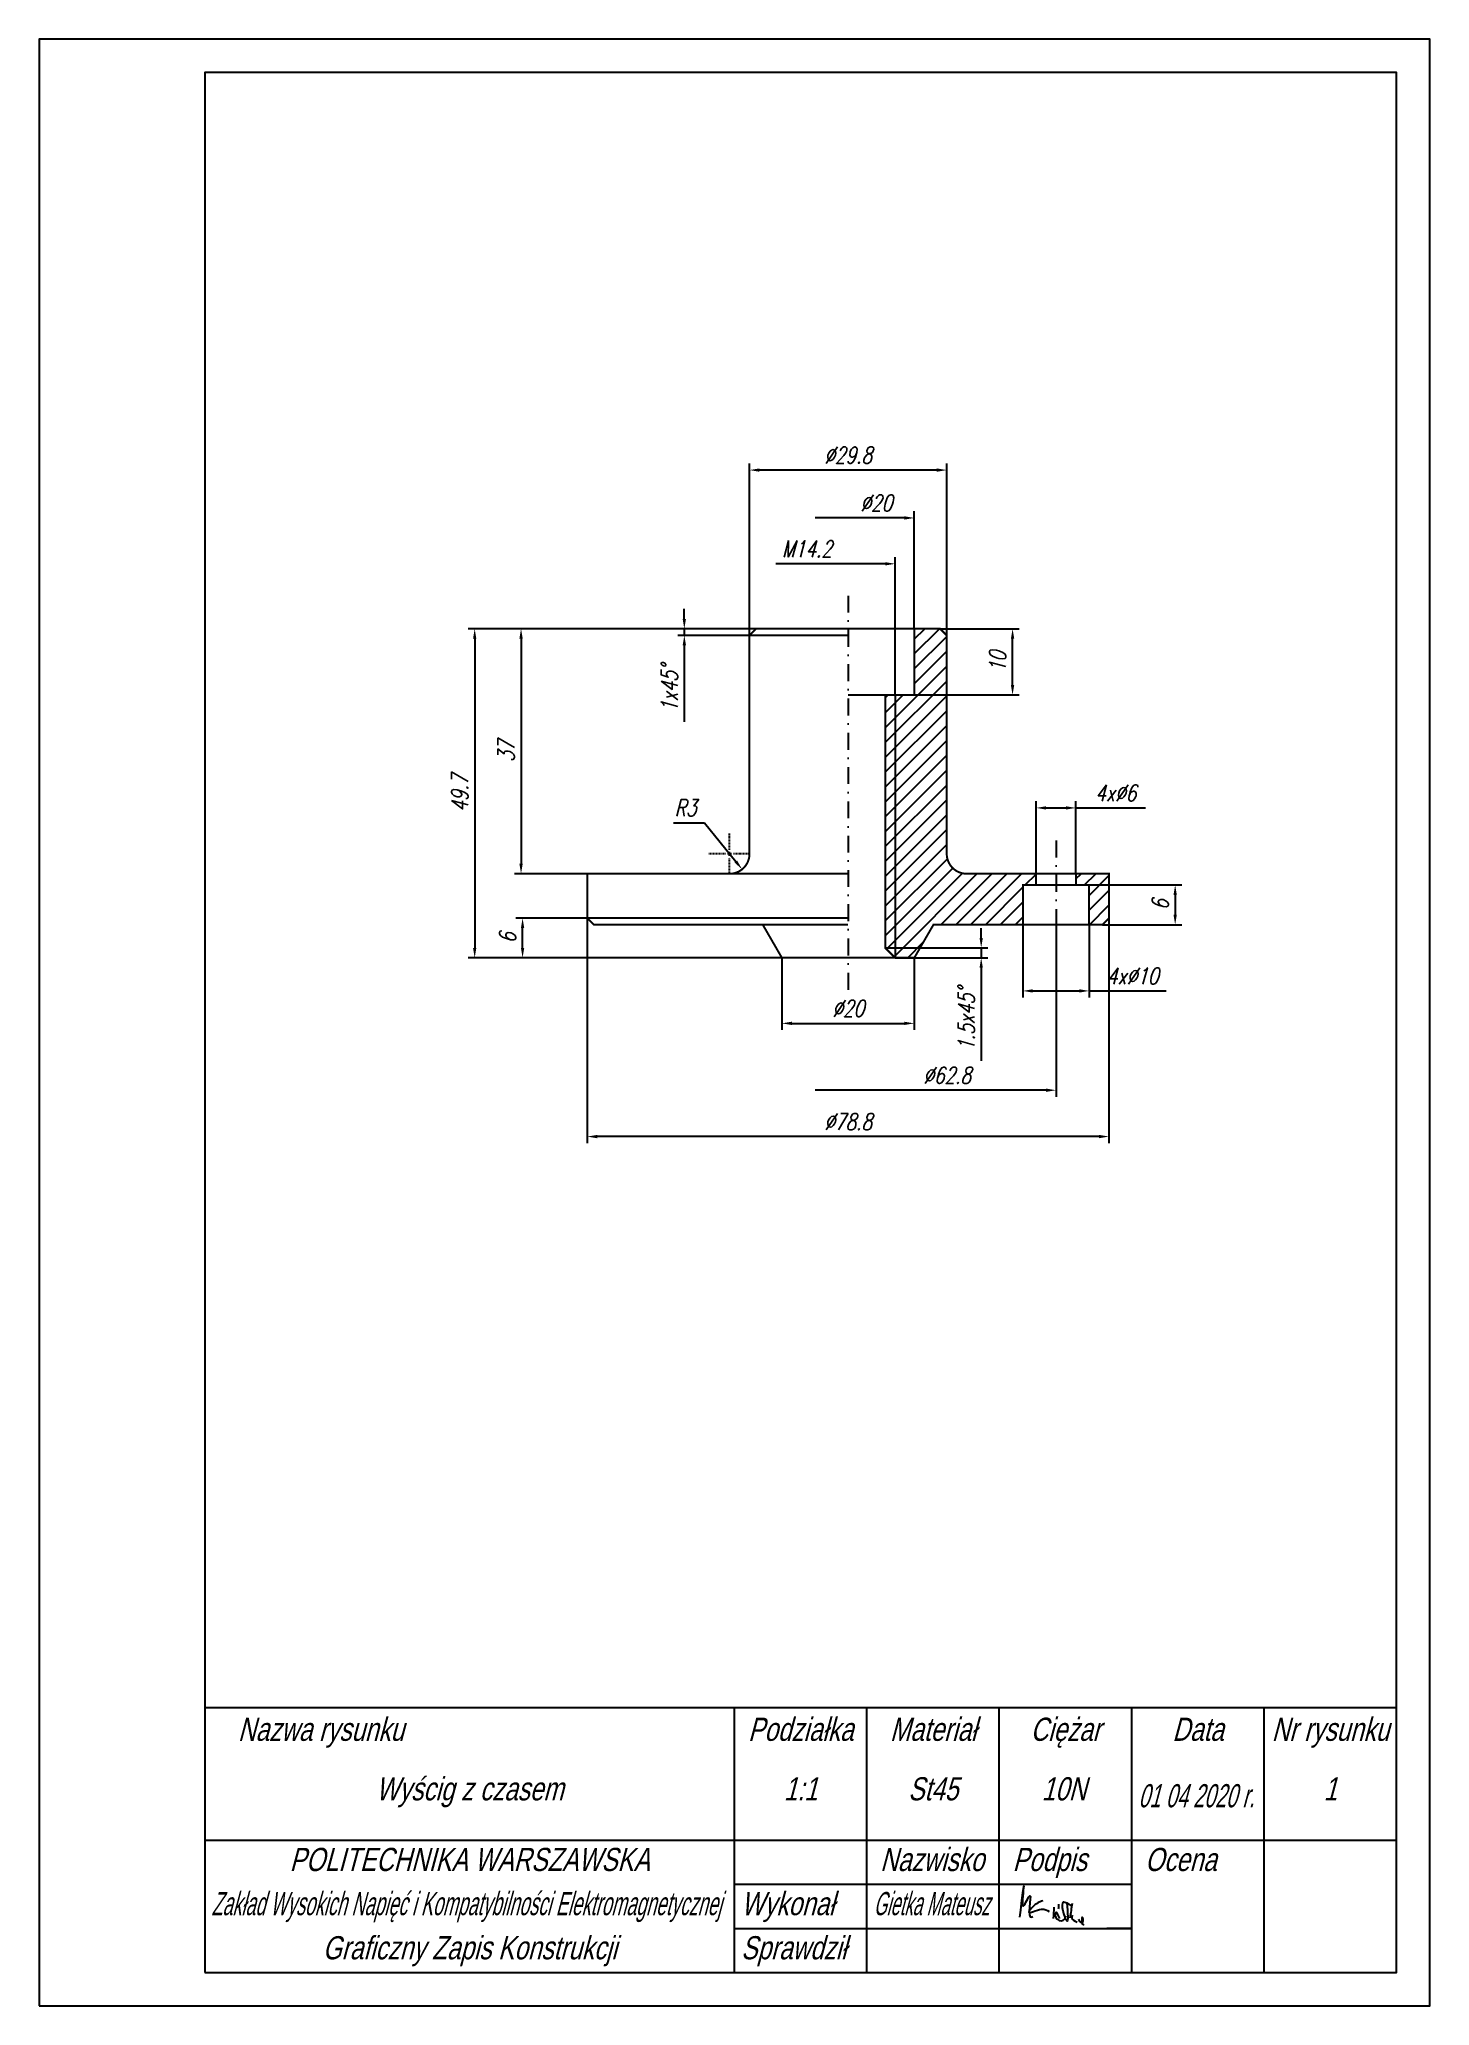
# Model space of a CAD drawing. Header units: millimetres. Extents: x 0 to 210, y 0 to 297.
import ezdxf
from ezdxf.enums import TextEntityAlignment as Align

# ---------------------------------------------------------------- set-up
doc = ezdxf.new("R2010")
doc.units = ezdxf.units.MM
doc.header["$LTSCALE"] = 0.2
doc.header["$PDMODE"] = 35
doc.header["$PDSIZE"] = 0.5
doc.linetypes.add('CENTER2', pattern=[1.125, 0.75, -0.125, 0.125, -0.125])
doc.linetypes.add('DASHDOT', pattern=[25.4, 12.7, -6.35, 0, -6.35])
for name, color, linetype in [('1_Kontur', 7, 'Continuous'), ('2_Osie', 104, 'DASHDOT'), ('4_Wymiar', 1, 'Continuous'), ('Tabelka', 7, 'Continuous')]:
    doc.layers.add(name, color=color, linetype=linetype)
doc.styles.add('Tabelka', font='arial.ttf', dxfattribs={"width": 0.75, "oblique": 15, "height": 3.5})
doc.styles.add('wymiary', font='txt.shx', dxfattribs={"width": 0.75, "oblique": 15, "height": 2.5})
doc.dimstyles.new('01. POLSKI', dxfattribs={"dimtxt": 2.5, "dimasz": 1.5, "dimexe": 1, "dimexo": 0, "dimgap": 1, "dimtad": 1, "dimdec": 8, "dimdsep": 46, "dimtxsty": 'wymiary', "dimcen": 1, "dimclrd": 1, "dimclre": 1, "dimclrt": 3, "dimaunit": 1, "dimadec": 1, "dimazin": 0, "dimtp": 1.8, "dimtm": 1.7, "dimtfac": 0.571429, "dimtdec": 8, "dimtmove": 0, "dimatfit": 3, "dimfxl": 1, "dimtvp": 1.428571, "dimtolj": 1, "dimarcsym": 0})
doc.dimstyles.new('02. średnice', dxfattribs={"dimtxt": 2.5, "dimasz": 1.5, "dimexe": 1, "dimexo": 0, "dimgap": 1, "dimtad": 1, "dimdec": 8, "dimdsep": 46, "dimtxsty": 'wymiary', "dimcen": 1, "dimclrd": 1, "dimclre": 1, "dimclrt": 3, "dimaunit": 1, "dimadec": 0, "dimazin": 0, "dimtp": 1.8, "dimtm": 1.7, "dimtfac": 0.571429, "dimtdec": 8, "dimtmove": 0, "dimatfit": 3, "dimfxl": 1, "dimtvp": 1.428571, "dimtolj": 1, "dimarcsym": 0})
doc.dimstyles.new('03. średnice przekrój', dxfattribs={"dimtxt": 2.5, "dimasz": 1.5, "dimexe": 1, "dimexo": 0, "dimgap": 1, "dimtad": 1, "dimdec": 8, "dimlfac": 2, "dimdsep": 46, "dimtxsty": 'wymiary', "dimblk2": 'NONE', "dimsah": 1, "dimcen": 1, "dimdle": 5, "dimse2": 1, "dimclrd": 1, "dimclre": 1, "dimclrt": 3, "dimaunit": 1, "dimadec": 0, "dimazin": 0, "dimtp": 1.8, "dimtm": 1.7, "dimtfac": 0.571429, "dimtdec": 8, "dimtmove": 0, "dimatfit": 3, "dimfxl": 1, "dimtvp": 1.428571, "dimtolj": 1, "dimarcsym": 0})
doc.dimstyles.new('04. Gwinty przekrój', dxfattribs={"dimtxt": 2.5, "dimasz": 1.5, "dimexe": 1, "dimexo": 0, "dimgap": 1, "dimtad": 1, "dimdec": 8, "dimlfac": 2, "dimdsep": 46, "dimtxsty": 'wymiary', "dimblk2": 'NONE', "dimsah": 1, "dimcen": 1, "dimdle": 5, "dimse2": 1, "dimclrd": 1, "dimclre": 1, "dimclrt": 3, "dimaunit": 1, "dimadec": 0, "dimazin": 0, "dimtp": 1.8, "dimtm": 1.7, "dimtfac": 0.571429, "dimtdec": 8, "dimtmove": 0, "dimatfit": 3, "dimfxl": 1, "dimtvp": 1.428571, "dimtolj": 1, "dimarcsym": 0})
doc.dimstyles.new('05. Fazy', dxfattribs={"dimtxt": 2.5, "dimasz": 1.5, "dimexe": 1, "dimexo": 0, "dimgap": 1, "dimtad": 1, "dimdec": 8, "dimdsep": 46, "dimtxsty": 'wymiary', "dimcen": 1, "dimclrd": 1, "dimclre": 1, "dimclrt": 3, "dimaunit": 1, "dimadec": 1, "dimazin": 0, "dimtp": 1.8, "dimtm": 1.7, "dimtfac": 0.571429, "dimtdec": 8, "dimtmove": 0, "dimatfit": 3, "dimfxl": 1, "dimtvp": 1.428571, "dimtolj": 1, "dimarcsym": 0})
doc.dimstyles.new('06. Promień', dxfattribs={"dimtxt": 2.5, "dimasz": 1.5, "dimexe": 1, "dimexo": 0, "dimgap": 1, "dimtad": 1, "dimtih": 1, "dimtoh": 1, "dimdec": 8, "dimdsep": 46, "dimtxsty": 'wymiary', "dimcen": 1, "dimclrd": 1, "dimclre": 1, "dimclrt": 3, "dimaunit": 1, "dimadec": 1, "dimazin": 0, "dimtp": 1.8, "dimtm": 1.7, "dimtfac": 0.571429, "dimtdec": 8, "dimtmove": 1, "dimatfit": 3, "dimfxl": 1, "dimtvp": 1.428571, "dimtolj": 1, "dimarcsym": 0})
doc.dimstyles.new('08. średnice małej dziurki z boku xD', dxfattribs={"dimtxt": 2.5, "dimasz": 1.5, "dimexe": 1, "dimexo": 0, "dimgap": 1, "dimtad": 1, "dimdec": 8, "dimdsep": 46, "dimtxsty": 'wymiary', "dimcen": 1, "dimclrd": 1, "dimclre": 1, "dimclrt": 3, "dimaunit": 1, "dimadec": 0, "dimazin": 0, "dimtp": 1.8, "dimtm": 1.7, "dimtfac": 0.571429, "dimtdec": 8, "dimtmove": 0, "dimatfit": 3, "dimfxl": 1, "dimtvp": 1.428571, "dimtolj": 1, "dimarcsym": 0})
pattern_1 = [(45, (10, -28.008), (-1.122532, 1.122532), [])]

# ---------------------------------------------------------------- blocks, each defined once
blk = doc.blocks.new('parafa')
at = {"layer": '1_Kontur', "lineweight": -3}
for points in [[(8.84, 4.89), (10.47, 17.4), (10.47, 9.79), (13.19, 14.13), (14.01, 4.89), (14.42, 5.16)], [(18.77, 11.96), (14.42, 9.38), (12.78, 7.07), (18.22, 8.29), (21.49, 7.34)], [(23.53, 9.11), (23.26, 4.35)], [(25.57, 10.46), (25.43, 8.43)], [(29.1, 11.01), (29.1, 3.26), (27.74, 11.42), (31.01, 9.79)], [(31.42, 10.74), (30.46, 4.62)], [(26.11, 4.35), (24.34, 6.93), (24.34, 4.76), (27.61, 3.53), (28.83, 5.44)], [(31.55, 5.71), (31.28, 4.62), (33.59, 2.72)], [(34.14, 3.94), (34.95, 2.85), (36.04, 2.72), (35.77, 4.89), (36.31, 1.63), (36.58, 1.77)]]:
    blk.add_spline(points, degree=3, dxfattribs=at)
blk = doc.blocks.new('*D6')
at = {"layer": '4_Wymiar', "color": 1, "lineweight": -2, "transparency": 16777216}
for p, q in [((122.16, 217.78), (111.23, 217.78)), ((127.76, 217.78), (122.16, 217.78)), ((129.26, 197.97), (129.26, 218.78))]:
    blk.add_line(p, q, dxfattribs=at)
at = {"layer": '4_Wymiar', "color": 1, "lineweight": -3, "transparency": 16777216}
blk.add_solid([(127.76, 218.03), (127.76, 217.53), (129.26, 217.78)], dxfattribs=at)
at = {"layer": 'Defpoints', "color": 0, "lineweight": -3, "transparency": 16777216}
for p in [(122.16, 217.78), (122.16, 207.97), (129.26, 197.97)]:
    blk.add_point(p, dxfattribs=at)
at = {"layer": '4_Wymiar', "color": 3, "lineweight": -3, "transparency": 16777216, "insert": (115.94, 220.03), "char_height": 2.5, "attachment_point": 5, "style": 'wymiary'}
blk.add_mtext('\\A1;M14.2', dxfattribs=at)
blk = doc.blocks.new('_None')
blk = doc.blocks.new('*D7')
at = {"layer": '4_Wymiar', "color": 1, "lineweight": -2, "transparency": 16777216}
for p, q in [((130.66, 224.71), (117.16, 224.71)), ((132.16, 207.97), (132.16, 225.71))]:
    blk.add_line(p, q, dxfattribs=at)
at = {"layer": '4_Wymiar', "color": 1, "lineweight": -3, "transparency": 16777216}
blk.add_solid([(130.66, 224.96), (130.66, 224.46), (132.16, 224.71)], dxfattribs=at)
at = {"layer": 'Defpoints', "color": 0, "lineweight": -3, "transparency": 16777216}
for p in [(122.16, 224.71), (122.16, 207.97), (132.16, 207.97)]:
    blk.add_point(p, dxfattribs=at)
at = {"layer": '4_Wymiar', "color": 3, "lineweight": -3, "transparency": 16777216, "insert": (126.41, 226.96), "char_height": 2.5, "attachment_point": 5, "style": 'wymiary'}
blk.add_mtext('\\A1;%%C20', dxfattribs=at)
blk = doc.blocks.new('*D8')
at = {"layer": '4_Wymiar', "color": 1, "lineweight": -2, "transparency": 16777216}
for p, q in [((107.26, 206.97), (107.26, 232.94)), ((135.56, 231.94), (108.76, 231.94)), ((137.06, 206.97), (137.06, 232.94))]:
    blk.add_line(p, q, dxfattribs=at)
at = {"layer": '4_Wymiar', "color": 1, "lineweight": -3, "transparency": 16777216}
for points in [[(108.76, 232.19), (108.76, 231.69), (107.26, 231.94)], [(135.56, 232.19), (135.56, 231.69), (137.06, 231.94)]]:
    blk.add_solid(points, dxfattribs=at)
at = {"layer": 'Defpoints', "color": 0, "lineweight": -3, "transparency": 16777216}
for p in [(107.26, 231.94), (107.26, 206.97), (137.06, 206.97)]:
    blk.add_point(p, dxfattribs=at)
at = {"layer": '4_Wymiar', "color": 3, "lineweight": -3, "transparency": 16777216, "insert": (122.16, 234.19), "char_height": 2.5, "attachment_point": 5, "style": 'wymiary'}
blk.add_mtext('\\A1;%%C29.8', dxfattribs=at)
blk = doc.blocks.new('*D9')
at = {"layer": '4_Wymiar', "color": 1, "lineweight": -2, "transparency": 16777216}
for p, q in [((112.16, 158.27), (112.16, 147.37)), ((132.16, 158.27), (132.16, 147.37)), ((113.66, 148.37), (130.66, 148.37))]:
    blk.add_line(p, q, dxfattribs=at)
at = {"layer": '4_Wymiar', "color": 1, "lineweight": -3, "transparency": 16777216}
for points in [[(113.66, 148.62), (113.66, 148.12), (112.16, 148.37)], [(130.66, 148.62), (130.66, 148.12), (132.16, 148.37)]]:
    blk.add_solid(points, dxfattribs=at)
at = {"layer": 'Defpoints', "color": 0, "lineweight": -3, "transparency": 16777216}
for p in [(112.16, 158.27), (132.16, 158.27), (132.16, 148.37)]:
    blk.add_point(p, dxfattribs=at)
at = {"layer": '4_Wymiar', "color": 3, "lineweight": -3, "transparency": 16777216, "insert": (122.16, 150.62), "char_height": 2.5, "attachment_point": 5, "style": 'wymiary'}
blk.add_mtext('\\A1;%%C20', dxfattribs=at)
blk = doc.blocks.new('*D10')
at = {"layer": '4_Wymiar', "color": 1, "lineweight": -2, "transparency": 16777216}
for p, q in [((150.56, 170.97), (150.56, 181.91)), ((156.56, 170.97), (156.56, 181.91)), ((152.06, 180.91), (155.06, 180.91)), ((156.56, 180.91), (167.07, 180.91))]:
    blk.add_line(p, q, dxfattribs=at)
at = {"layer": '4_Wymiar', "color": 1, "lineweight": -3, "transparency": 16777216}
for points in [[(152.06, 181.16), (152.06, 180.66), (150.56, 180.91)], [(155.06, 181.16), (155.06, 180.66), (156.56, 180.91)]]:
    blk.add_solid(points, dxfattribs=at)
at = {"layer": 'Defpoints', "color": 0, "lineweight": -3, "transparency": 16777216}
for p in [(156.56, 180.91), (150.56, 170.97), (156.56, 170.97)]:
    blk.add_point(p, dxfattribs=at)
at = {"layer": '4_Wymiar', "color": 3, "lineweight": -3, "transparency": 16777216, "insert": (162.57, 183.16), "char_height": 2.5, "attachment_point": 5, "style": 'wymiary'}
blk.add_mtext('\\A1;4x%%C6', dxfattribs=at)
blk = doc.blocks.new('*D11')
at = {"layer": '4_Wymiar', "color": 1, "lineweight": -2, "transparency": 16777216}
for p, q in [((148.56, 163.27), (148.56, 152.27)), ((158.56, 163.27), (158.56, 152.27)), ((150.06, 153.27), (157.06, 153.27)), ((158.56, 153.27), (170.21, 153.27))]:
    blk.add_line(p, q, dxfattribs=at)
at = {"layer": '4_Wymiar', "color": 1, "lineweight": -3, "transparency": 16777216}
for points in [[(150.06, 153.52), (150.06, 153.02), (148.56, 153.27)], [(157.06, 153.52), (157.06, 153.02), (158.56, 153.27)]]:
    blk.add_solid(points, dxfattribs=at)
at = {"layer": 'Defpoints', "color": 0, "lineweight": -3, "transparency": 16777216}
for p in [(148.56, 163.27), (158.56, 163.27), (158.56, 153.27)]:
    blk.add_point(p, dxfattribs=at)
at = {"layer": '4_Wymiar', "color": 3, "lineweight": -3, "transparency": 16777216, "insert": (165.13, 155.52), "char_height": 2.5, "attachment_point": 5, "style": 'wymiary'}
blk.add_mtext('\\A1;4x%%C10', dxfattribs=at)
blk = doc.blocks.new('*D12')
at = {"layer": '4_Wymiar', "color": 1, "lineweight": -2, "transparency": 16777216}
for p, q in [((158.56, 169.27), (172.56, 169.27)), ((171.56, 167.77), (171.56, 164.77)), ((160.56, 163.27), (172.56, 163.27))]:
    blk.add_line(p, q, dxfattribs=at)
at = {"layer": '4_Wymiar', "color": 1, "lineweight": -3, "transparency": 16777216}
for points in [[(171.31, 167.77), (171.81, 167.77), (171.56, 169.27)], [(171.31, 164.77), (171.81, 164.77), (171.56, 163.27)]]:
    blk.add_solid(points, dxfattribs=at)
at = {"layer": 'Defpoints', "color": 0, "lineweight": -3, "transparency": 16777216}
for p in [(158.56, 169.27), (160.56, 163.27), (171.56, 163.27)]:
    blk.add_point(p, dxfattribs=at)
at = {"layer": '4_Wymiar', "color": 3, "lineweight": -3, "transparency": 16777216, "insert": (169.31, 166.27), "char_height": 2.5, "attachment_point": 5, "rotation": 90, "style": 'wymiary'}
blk.add_mtext('\\A1;6', dxfattribs=at)
blk = doc.blocks.new('*D13')
at = {"layer": '4_Wymiar', "color": 1, "lineweight": -2, "transparency": 16777216}
for p, q in [((108.26, 207.97), (71.76, 207.97)), ((72.76, 206.47), (72.76, 172.47)), ((82.76, 170.97), (71.76, 170.97))]:
    blk.add_line(p, q, dxfattribs=at)
at = {"layer": '4_Wymiar', "color": 1, "lineweight": -3, "transparency": 16777216}
for points in [[(72.51, 206.47), (73.01, 206.47), (72.76, 207.97)], [(72.51, 172.47), (73.01, 172.47), (72.76, 170.97)]]:
    blk.add_solid(points, dxfattribs=at)
at = {"layer": 'Defpoints', "color": 0, "lineweight": -3, "transparency": 16777216}
for p in [(108.26, 207.97), (72.76, 170.97), (82.76, 170.97)]:
    blk.add_point(p, dxfattribs=at)
at = {"layer": '4_Wymiar', "color": 3, "lineweight": -3, "transparency": 16777216, "insert": (70.51, 189.47), "char_height": 2.5, "attachment_point": 5, "rotation": 90, "style": 'wymiary'}
blk.add_mtext('\\A1;37', dxfattribs=at)
blk = doc.blocks.new('*D14')
at = {"layer": '4_Wymiar', "color": 1, "lineweight": -2, "transparency": 16777216}
for p, q in [((108.26, 207.97), (64.76, 207.97)), ((65.76, 206.47), (65.76, 159.77)), ((112.16, 158.27), (64.76, 158.27))]:
    blk.add_line(p, q, dxfattribs=at)
at = {"layer": '4_Wymiar', "color": 1, "lineweight": -3, "transparency": 16777216}
for points in [[(65.51, 206.47), (66.01, 206.47), (65.76, 207.97)], [(65.51, 159.77), (66.01, 159.77), (65.76, 158.27)]]:
    blk.add_solid(points, dxfattribs=at)
at = {"layer": 'Defpoints', "color": 0, "lineweight": -3, "transparency": 16777216}
for p in [(108.26, 207.97), (65.76, 158.27), (112.16, 158.27)]:
    blk.add_point(p, dxfattribs=at)
at = {"layer": '4_Wymiar', "color": 3, "lineweight": -3, "transparency": 16777216, "insert": (63.51, 183.12), "char_height": 2.5, "attachment_point": 5, "rotation": 90, "style": 'wymiary'}
blk.add_mtext('\\A1;49.7', dxfattribs=at)
blk = doc.blocks.new('*D16')
at = {"layer": '4_Wymiar', "color": 1, "lineweight": -2, "transparency": 16777216}
for p, q in [((97.42, 209.47), (97.42, 210.97)), ((108.26, 207.97), (96.42, 207.97)), ((97.42, 207.97), (97.42, 206.97)), ((107.26, 206.97), (96.42, 206.97)), ((97.42, 205.47), (97.42, 193.91))]:
    blk.add_line(p, q, dxfattribs=at)
at = {"layer": '4_Wymiar', "color": 1, "lineweight": -3, "transparency": 16777216}
for points in [[(97.17, 209.47), (97.67, 209.47), (97.42, 207.97)], [(97.17, 205.47), (97.67, 205.47), (97.42, 206.97)]]:
    blk.add_solid(points, dxfattribs=at)
at = {"layer": 'Defpoints', "color": 0, "lineweight": -3, "transparency": 16777216}
for p in [(108.26, 207.97), (97.42, 206.97), (107.26, 206.97)]:
    blk.add_point(p, dxfattribs=at)
at = {"layer": '4_Wymiar', "color": 3, "lineweight": -3, "transparency": 16777216, "insert": (95.17, 198.94), "char_height": 2.5, "attachment_point": 5, "rotation": 90, "style": 'wymiary'}
blk.add_mtext('\\A1;1x45%%d', dxfattribs=at)
blk = doc.blocks.new('*D17')
at = {"layer": '4_Wymiar', "color": 1, "lineweight": -2, "transparency": 16777216}
for p, q in [((142.26, 161.27), (142.26, 162.77)), ((127.76, 159.77), (143.26, 159.77)), ((129.26, 158.27), (143.26, 158.27)), ((142.26, 159.77), (142.26, 158.27)), ((142.26, 156.77), (142.26, 142.71))]:
    blk.add_line(p, q, dxfattribs=at)
at = {"layer": '4_Wymiar', "color": 1, "lineweight": -3, "transparency": 16777216}
for points in [[(142.01, 161.27), (142.51, 161.27), (142.26, 159.77)], [(142.01, 156.77), (142.51, 156.77), (142.26, 158.27)]]:
    blk.add_solid(points, dxfattribs=at)
at = {"layer": 'Defpoints', "color": 0, "lineweight": -3, "transparency": 16777216}
for p in [(127.76, 159.77), (129.26, 158.27), (142.26, 158.27)]:
    blk.add_point(p, dxfattribs=at)
at = {"layer": '4_Wymiar', "color": 3, "lineweight": -3, "transparency": 16777216, "insert": (140.01, 148.99), "char_height": 2.5, "attachment_point": 5, "rotation": 90, "style": 'wymiary'}
blk.add_mtext('\\A1;1.5x45%%d', dxfattribs=at)
blk = doc.blocks.new('*D18')
at = {"layer": '4_Wymiar', "color": 1, "lineweight": -2, "transparency": 16777216}
for p, q in [((136.06, 207.97), (148, 207.97)), ((147, 199.47), (147, 206.47)), ((132.16, 197.97), (148, 197.97))]:
    blk.add_line(p, q, dxfattribs=at)
at = {"layer": '4_Wymiar', "color": 1, "lineweight": -3, "transparency": 16777216}
for points in [[(146.75, 206.47), (147.25, 206.47), (147, 207.97)], [(146.75, 199.47), (147.25, 199.47), (147, 197.97)]]:
    blk.add_solid(points, dxfattribs=at)
at = {"layer": 'Defpoints', "color": 0, "lineweight": -3, "transparency": 16777216}
for p in [(136.06, 207.97), (147, 207.97), (132.16, 197.97)]:
    blk.add_point(p, dxfattribs=at)
at = {"layer": '4_Wymiar', "color": 3, "lineweight": -3, "transparency": 16777216, "insert": (144.75, 202.97), "char_height": 2.5, "attachment_point": 5, "rotation": 90, "style": 'wymiary'}
blk.add_mtext('\\A1;10', dxfattribs=at)
blk = doc.blocks.new('*D19')
at = {"layer": '4_Wymiar', "color": 1, "lineweight": -2, "transparency": 16777216}
for p, q in [((153.56, 163.27), (153.56, 137.27)), ((152.06, 138.27), (117.16, 138.27))]:
    blk.add_line(p, q, dxfattribs=at)
at = {"layer": '4_Wymiar', "color": 1, "lineweight": -3, "transparency": 16777216}
blk.add_solid([(152.06, 138.52), (152.06, 138.02), (153.56, 138.27)], dxfattribs=at)
at = {"layer": 'Defpoints', "color": 0, "lineweight": -3, "transparency": 16777216}
for p in [(153.56, 163.27), (122.16, 158.27), (122.16, 138.27)]:
    blk.add_point(p, dxfattribs=at)
at = {"layer": '4_Wymiar', "color": 3, "lineweight": -3, "transparency": 16777216, "insert": (137.11, 140.52), "char_height": 2.5, "attachment_point": 5, "style": 'wymiary'}
blk.add_mtext('\\A1;%%C62.8', dxfattribs=at)
blk = doc.blocks.new('*D20')
at = {"layer": '4_Wymiar', "color": 1, "lineweight": -2, "transparency": 16777216}
for p, q in [((82.76, 164.27), (82.76, 130.27)), ((161.56, 164.27), (161.56, 130.27)), ((160.06, 131.27), (84.26, 131.27))]:
    blk.add_line(p, q, dxfattribs=at)
at = {"layer": '4_Wymiar', "color": 1, "lineweight": -3, "transparency": 16777216}
for points in [[(84.26, 131.52), (84.26, 131.02), (82.76, 131.27)], [(160.06, 131.52), (160.06, 131.02), (161.56, 131.27)]]:
    blk.add_solid(points, dxfattribs=at)
at = {"layer": 'Defpoints', "color": 0, "lineweight": -3, "transparency": 16777216}
for p in [(82.76, 164.27), (161.56, 164.27), (82.76, 131.27)]:
    blk.add_point(p, dxfattribs=at)
at = {"layer": '4_Wymiar', "color": 3, "lineweight": -3, "transparency": 16777216, "insert": (122.16, 133.52), "char_height": 2.5, "attachment_point": 5, "style": 'wymiary'}
blk.add_mtext('\\A1;%%C78.8', dxfattribs=at)
blk = doc.blocks.new('*U21')
at = {"layer": '4_Wymiar', "color": 0, "linetype": 'CENTER2', "lineweight": -3, "transparency": 16777216}
for p, q in [((0, 0.6), (0, 3.12)), ((-3.12, 0), (-0.6, 0)), ((0.6, 0), (3.12, 0)), ((0, -3.12), (0, -0.6))]:
    blk.add_line(p, q, dxfattribs=at)
at = {"layer": '4_Wymiar', "color": 0, "linetype": 'Continuous', "lineweight": -3, "transparency": 16777216}
for p, q in [((-0.3, 0), (0.3, 0)), ((0, -0.3), (0, 0.3))]:
    blk.add_line(p, q, dxfattribs=at)
blk = doc.blocks.new('*D22')
at = {"layer": '4_Wymiar', "color": 1, "lineweight": -2, "transparency": 16777216}
for p, q in [((95.77, 178.67), (100.45, 178.67)), ((100.45, 178.67), (105.21, 172.8))]:
    blk.add_line(p, q, dxfattribs=at)
at = {"layer": '4_Wymiar', "color": 1, "lineweight": -3, "transparency": 16777216}
blk.add_solid([(105.4, 172.96), (105.01, 172.65), (106.15, 171.64)], dxfattribs=at)
at = {"layer": 'Defpoints', "color": 0, "lineweight": -3, "transparency": 16777216}
for p in [(104.26, 173.97), (106.15, 171.64)]:
    blk.add_point(p, dxfattribs=at)
at = {"layer": '4_Wymiar', "color": 3, "lineweight": -3, "transparency": 16777216, "insert": (97.61, 180.92), "char_height": 2.5, "attachment_point": 5, "style": 'wymiary'}
blk.add_mtext('\\A1;R3', dxfattribs=at)
blk = doc.blocks.new('*D24')
at = {"layer": '4_Wymiar', "color": 1, "lineweight": -2, "transparency": 16777216}
for p, q in [((82.76, 164.27), (71.99, 164.27)), ((72.99, 159.77), (72.99, 162.77)), ((112.16, 158.27), (71.99, 158.27))]:
    blk.add_line(p, q, dxfattribs=at)
at = {"layer": '4_Wymiar', "color": 1, "lineweight": -3, "transparency": 16777216}
for points in [[(72.74, 162.77), (73.24, 162.77), (72.99, 164.27)], [(72.74, 159.77), (73.24, 159.77), (72.99, 158.27)]]:
    blk.add_solid(points, dxfattribs=at)
at = {"layer": 'Defpoints', "color": 0, "lineweight": -3, "transparency": 16777216}
for p in [(72.99, 164.27), (82.76, 164.27), (112.16, 158.27)]:
    blk.add_point(p, dxfattribs=at)
at = {"layer": '4_Wymiar', "color": 3, "lineweight": -3, "transparency": 16777216, "insert": (70.74, 161.27), "char_height": 2.5, "attachment_point": 5, "rotation": 90, "style": 'wymiary'}
blk.add_mtext('\\A1;6', dxfattribs=at)

msp = doc.modelspace()

# ---------------------------------------------------------------- hatches: boundary and pattern name
at = {"layer": '1_Kontur', "lineweight": -3}
h = msp.add_hatch(dxfattribs=at)
h.set_pattern_fill('ANSI31', color=256, scale=0.5)
h.set_pattern_definition(pattern_1)
h.paths.add_polyline_path([(137.0606883, 206.96867408), (136.0606883, 207.96867408), (132.1606883, 207.96867408), (132.1606883, 197.96867408), (129.2606883, 197.96867408), (129.2606883, 158.26867408), (132.1606883, 158.26867408), (135.04743965, 163.26867408), (148.5606883, 163.26867408), (148.5606883, 169.26867408), (150.5606883, 169.26867408), (150.5606883, 170.96867408), (140.0606883, 170.96867408, -0.4142135624), (137.0606883, 173.96867408)])
h.paths.add_polyline_path([(129.2606883, 197.96867408), (127.7606883, 197.96867408), (127.7606883, 159.76867408), (129.2606883, 158.26867408)])
h = msp.add_hatch(dxfattribs=at)
h.set_pattern_fill('ANSI31', color=256, scale=0.5)
h.set_pattern_definition(pattern_1)
h.paths.add_polyline_path([(161.5606883, 170.96867408), (156.5606883, 170.96867408), (156.5606883, 169.26867408), (158.5606883, 169.26867408), (158.5606883, 163.26867408), (160.5606883, 163.26867408), (161.5606883, 164.26867408)])

# ---------------------------------------------------------------- linework, layer by layer
for p, q in [((129.2606883, 197.96867408), (129.2606883, 158.26867408)), ((165, 11.66666667), (161.24015514, 11.66666667))]:
    msp.add_line(p, q, dxfattribs=at)
at = {"layer": '1_Kontur'}
for points in [[(0, 0), (210, 0), (210, 297), (0, 297)], [(25, 5), (205, 5), (205, 292), (25, 292)]]:
    msp.add_lwpolyline(points, close=True, dxfattribs=at)
at = {"layer": '1_Kontur', "lineweight": -3}
msp.add_lwpolyline([(122.1606883, 207.96867408, 0.3, 0.3, 0), (108.2606883, 207.96867408, 0.3, 0.3, 0), (107.2606883, 206.96867408, 0.3, 0.3, 0), (107.2606883, 173.96867408, 0.3, 0.3, -0.4142135624), (104.2606883, 170.96867408, 0.3, 0.3, 0), (82.7606883, 170.96867408, 0.3, 0.3, 0), (82.7606883, 164.26867408, 0.3, 0.3, 0), (83.7606883, 163.26867408, 0.3, 0.3, 0), (109.27393696, 163.26867408, 0.3, 0.3, 0), (112.1606883, 158.26867408, 0.3, 0.3, 0), (122.1606883, 158.26867408, 0, 0, 0)], format="xyseb", dxfattribs=at)
at = {"layer": '1_Kontur', "lineweight": -3, "const_width": 0.3}
for points in [[(132.1606883, 207.96867408), (132.1606883, 197.96867408), (122.1606883, 197.96867408)], [(107.2606883, 206.96867408), (122.1606883, 206.96867408)], [(104.2606883, 170.96867408), (122.1606883, 170.96867408)], [(148.5606883, 163.26867408), (148.5606883, 169.26867408), (153.5606883, 169.26867408)], [(150.5606883, 170.96867408), (150.5606883, 169.26867408)], [(158.5606883, 163.26867408), (158.5606883, 169.26867408), (153.5606883, 169.26867408)], [(156.5606883, 170.96867408), (156.5606883, 169.26867408)], [(82.7606883, 164.26867408), (122.1606883, 164.26867408)], [(109.27393696, 163.26867408), (122.1606883, 163.26867408)], [(122.1606883, 158.26867408), (129.2606883, 158.26867408)]]:
    msp.add_lwpolyline(points, dxfattribs=at)
msp.add_lwpolyline([(127.7606883, 197.96867408), (127.7606883, 159.76867408), (129.2606883, 158.26867408), (132.1606883, 158.26867408), (135.04743965, 163.26867408), (160.5606883, 163.26867408), (161.5606883, 164.26867408), (161.5606883, 170.96867408), (140.0606883, 170.96867408, -0.4142135624), (137.0606883, 173.96867408), (137.0606883, 206.96867408), (136.0606883, 207.96867408), (122.1606883, 207.96867408)], format="xyb", dxfattribs=at)
at = {"layer": '2_Osie', "lineweight": -3}
for p, q in [((122.1606883, 212.96867408), (122.1606883, 153.26867408)), ((153.5606883, 175.96867408), (153.5606883, 158.26867408))]:
    msp.add_line(p, q, dxfattribs=at)
at = {"layer": 'Tabelka', "lineweight": -3}
msp.add_lwpolyline([(25, 5), (205, 5), (205, 45), (25, 45)], close=True, dxfattribs=at)
at = {"layer": 'Tabelka'}
for points in [[(105, 5), (105, 45)], [(125, 5), (125, 45)], [(145, 5), (145, 45)], [(165, 5), (165, 45)], [(185, 5), (185, 45)], [(25, 25), (205, 25)], [(105, 18.33333333), (165, 18.33333333)], [(105, 11.66666667), (165, 11.66666667)]]:
    msp.add_lwpolyline(points, dxfattribs=at)

# ---------------------------------------------------------------- block references
at = {"layer": '1_Kontur', "lineweight": -3, "xscale": 0.35, "yscale": 0.35, "zscale": 0.35}
msp.add_blockref('parafa', (145, 11.66666667), dxfattribs=at)
at = {"layer": '4_Wymiar', "linetype": 'CENTER2', "lineweight": -3, "extrusion": (0, 0, -1)}
msp.add_blockref('*U21', (-104.2606883, 173.96867408), dxfattribs=at)

# ---------------------------------------------------------------- texts
at = {"layer": '1_Kontur', "lineweight": -3, "style": 'Tabelka', "oblique": 15, "width": 0.607291}
msp.add_text('01 04 2020 r.', height=3.5, dxfattribs=at).set_placement((165.9999988, 29.95924425), (183.49999841, 29.95924425), align=Align.FIT)
at = {"layer": 'Tabelka', "style": 'Tabelka', "oblique": 15, "width": 0.75}
for s, p in [('Nazwa rysunku', (30, 40)), ('Nazwisko', (127, 20.33333333)), ('Podpis', (147, 20.33333333)), ('Ocena', (167, 20.33333333)), ('Wykonał', (106, 13.66666667)), ('Sprawdził', (106, 7))]:
    msp.add_text(s, height=3.5, dxfattribs=at).set_placement(p)
for s, p in [('Podziałka', (115, 40)), ('Materiał', (135, 40)), ('Ciężar', (155, 40)), ('Data', (175, 40)), ('Nr rysunku', (195, 40)), ('POLITECHNIKA WARSZAWSKA', (65, 20.33333333)), ('Graficzny Zapis Konstrukcji', (65, 7))]:
    msp.add_text(s, height=3.5, dxfattribs=at).set_placement(p, align=Align.CENTER)
at = {"layer": 'Tabelka', "lineweight": -3, "style": 'Tabelka', "oblique": 15, "width": 0.75}
for s, p in [('Wyścig z czasem', (65, 29.9592443)), ('1:1', (115.0000002, 29.95924456)), ('St45', (134.9999994, 29.95924441)), ('10N', (154.7499994, 29.95924441)), ('1', (194.9999994, 29.95924409))]:
    msp.add_text(s, height=3.5, dxfattribs=at).set_placement(p, align=Align.BOTTOM_CENTER)
at = {"layer": 'Tabelka', "style": 'Tabelka', "oblique": 15, "width": 0.55126}
msp.add_text('Zakład Wysokich Napięć i Kompatybilności Elektromagnetycznej', height=3.5, dxfattribs=at).set_placement((26, 13.66666667), (103, 13.66666667), align=Align.FIT)
at = {"layer": 'Tabelka', "lineweight": -3, "style": 'Tabelka', "oblique": 15, "width": 0.515181}
msp.add_text('Gietka Mateusz', height=3.5, dxfattribs=at).set_placement((126, 13.66666667), (143.5, 13.66666667), align=Align.FIT)

# ---------------------------------------------------------------- dimensions: what is measured, and where the dimension line sits
at = {"layer": '4_Wymiar', "lineweight": -3}
for base, p1, p2, dimstyle, override, picture, middle in [((107.2606883012, 231.9437124586), (137.0606883012, 206.9686740796), (107.2606883012, 206.9686740796), '02. średnice', {"dimpost": '%%C<>'}, '*D8', (122.1606883012, 234.1937124586)), ((122.1606883012, 224.7077820551), (132.1606883012, 207.9686740796), (122.1606883012, 207.9686740796), '03. średnice przekrój', {"dimpost": '%%C<>'}, '*D7', (126.4106883012, 226.9577820551)), ((122.1606883012, 217.7792692069), (129.2606883012, 197.9686740796), (122.1606883012, 207.9686740796), '04. Gwinty przekrój', {"dimpost": 'M<>'}, '*D6', (115.9440745591, 220.0292692069)), ((156.5606883012, 180.9057377634), (150.5606883012, 170.9686740796), (156.5606883012, 170.9686740796), '08. średnice małej dziurki z boku xD', {"dimpost": '4x%%C<>'}, '*D10', (162.5652292949, 183.1557377634)), ((82.7606883012, 131.2718018741), (161.5606883012, 164.2686740796), (82.7606883012, 164.2686740796), '02. średnice', {"dimpost": '%%C<>'}, '*D20', (122.1606883012, 133.5218018741)), ((122.1606883012, 138.2686740796), (153.5606883012, 163.2686740796), (122.1606883012, 158.2686740796), '03. średnice przekrój', {"dimpost": '%%C<>'}, '*D19', (137.1106883012, 140.5186740796)), ((158.5606883012, 153.2686740796), (148.5606883012, 163.2686740796), (158.5606883012, 163.2686740796), '08. średnice małej dziurki z boku xD', {"dimpost": '4x%%C<>'}, '*D11', (165.1344065464, 155.5186740796)), ((132.1606883012, 148.3711273205), (112.1606883012, 158.2686740796), (132.1606883012, 158.2686740796), '02. średnice', {"dimpost": '%%C<>'}, '*D9', (122.1606883012, 150.6211273205))]:
    dim = msp.add_linear_dim(base=base, p1=p1, p2=p2, dimstyle=dimstyle, override=override, dxfattribs=at)
    dim.commit()
    dim.dimension.update_dxf_attribs({"geometry": picture, "text_midpoint": middle})
for base, p1, p2, picture, middle in [((97.41913605, 206.96867408), (108.2606883, 207.96867408), (107.2606883, 206.96867408), '*D16', (95.16913605, 198.93956034)), ((142.2606883, 158.26867408), (127.7606883, 159.76867408), (129.2606883, 158.26867408), '*D17', (140.0106883, 148.98956034))]:
    dim = msp.add_linear_dim(base=base, p1=p1, p2=p2, angle=90, dimstyle='05. Fazy', override={"dimpost": 'x45%%d'}, dxfattribs=at)
    dim.commit()
    dim.dimension.update_dxf_attribs({"geometry": picture, "text_midpoint": middle})
for base, p1, p2, picture, middle in [((65.7606883012, 158.2686740796), (108.2606883012, 207.9686740796), (112.1606883012, 158.2686740796), '*D14', (63.5106883012, 183.1186740796)), ((72.7606883012, 170.9686740796), (108.2606883012, 207.9686740796), (82.7606883012, 170.9686740796), '*D13', (70.5106883012, 189.4686740796)), ((147.0032341896, 207.9686740796), (132.1606883012, 197.9686740796), (136.0606883012, 207.9686740796), '*D18', (144.7532341896, 202.9686740796)), ((171.5557842829, 163.2686740796), (158.5606883012, 169.2686740796), (160.5606883012, 163.2686740796), '*D12', (169.3057842829, 166.2686740796)), ((72.9948020528, 164.2686740796), (112.1606883012, 158.2686740796), (82.7606883012, 164.2686740796), '*D24', (70.7448020528, 161.2686740796))]:
    dim = msp.add_linear_dim(base=base, p1=p1, p2=p2, angle=90, dimstyle='01. POLSKI', dxfattribs=at)
    dim.commit()
    dim.dimension.update_dxf_attribs({"geometry": picture, "text_midpoint": middle})
dim = msp.add_radius_dim(center=(104.2606883, 173.96867408), mpoint=(106.14993306, 171.63827621), dimstyle='06. Promień', dxfattribs=at)
dim.commit()
dim.dimension.update_dxf_attribs({"geometry": '*D22', "text_midpoint": (100.44873978, 178.67074176), "dimtype": 164})

doc.saveas('drawing.dxf')
